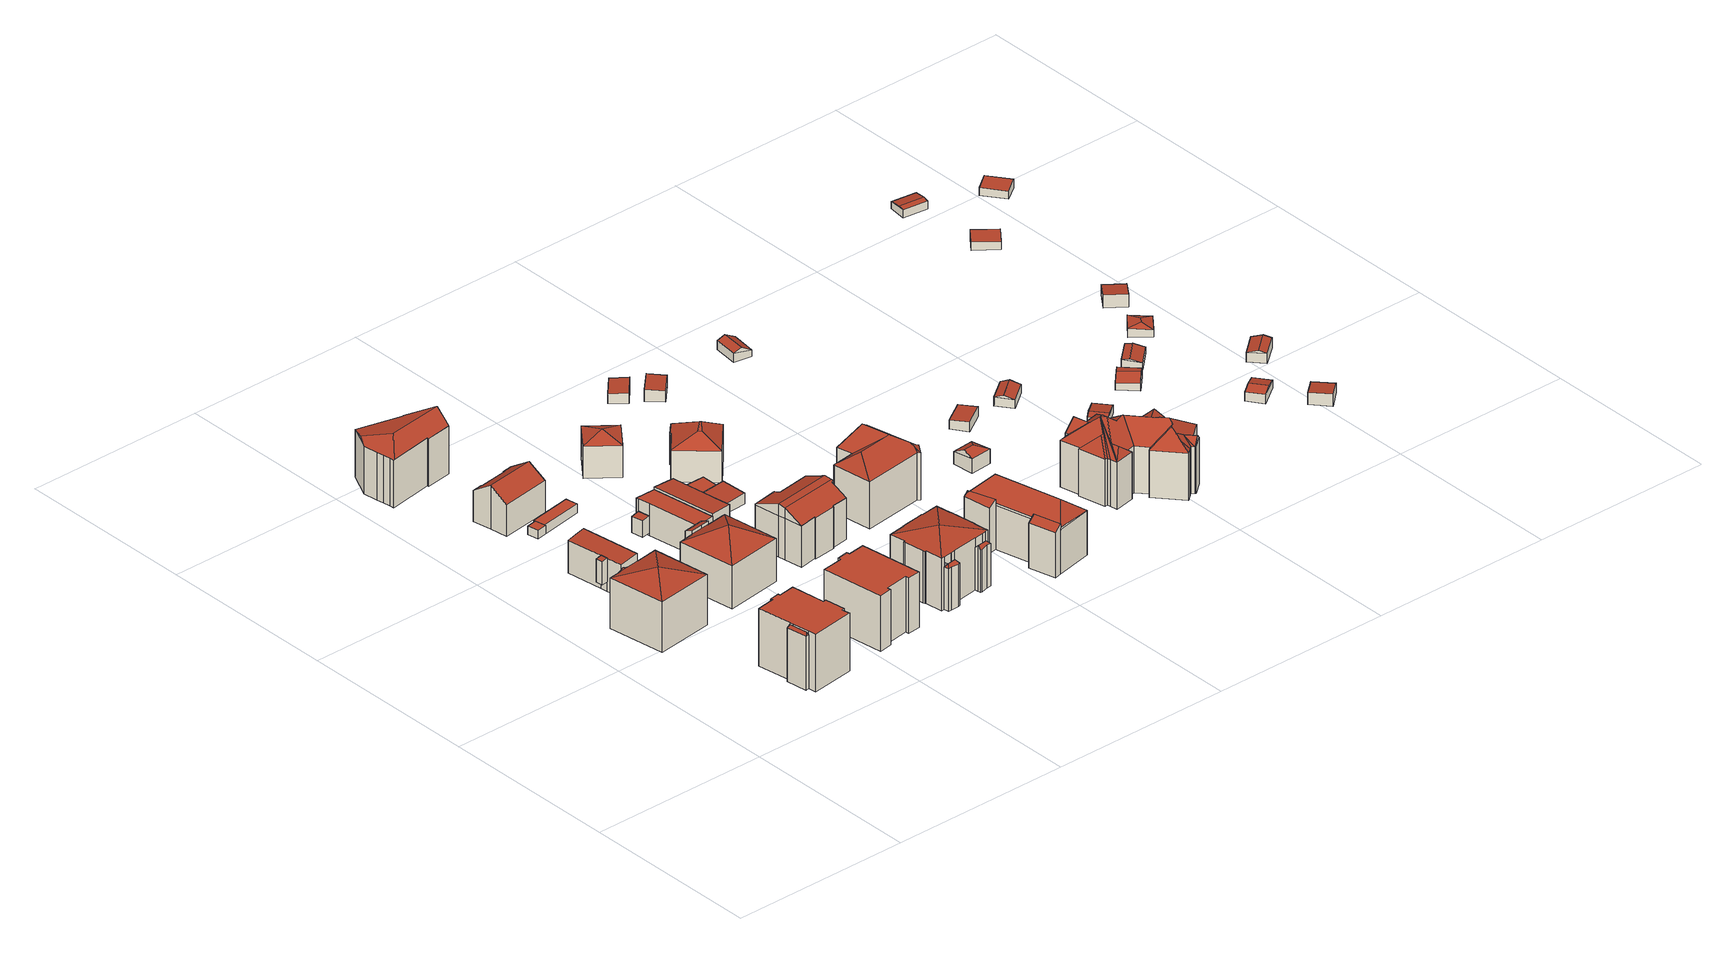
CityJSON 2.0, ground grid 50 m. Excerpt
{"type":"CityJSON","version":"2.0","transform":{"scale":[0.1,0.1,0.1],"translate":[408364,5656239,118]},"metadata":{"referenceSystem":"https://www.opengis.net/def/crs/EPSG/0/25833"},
"CityObjects":{
"building1":{"type":"Building","attributes":{"Gemeindeschluessel":14612000,"Geometrietyp2DReferenz":"3000","function":"31001_9998","roofType":"9999"},"children":["building1-1","building1-2"]},
"building1-1":{"type":"BuildingPart","attributes":{"Dachtyp_tdc":"tdcGableRoof","Dachneigung":21.93,"QualitaetDacherkennung":51,"Geometrietyp2DReferenz":"3000","measuredHeight":12.74,"roofType":"3100"},"parents":["building1"],"geometry":[{"type":"MultiSurface","lod":"2","boundaries":[[[0,1,2,3]],[[1,4,5,2]],[[6,0,3,7]],[[6,8,9,0]],[[10,9,8,11]],[[1,10,11,4]],[[0,9,10,1]],[[3,2,5,7]]],"semantics":{"surfaces":[{"type":"WallSurface"},{"type":"RoofSurface"},{"type":"GroundSurface"}],"values":[0,0,0,1,1,0,0,2]}}]},
"building1-2":{"type":"BuildingPart","attributes":{"Dachtyp_tdc":"tdcTentRoof","Dachneigung":17.11,"QualitaetDacherkennung":74,"Geometrietyp2DReferenz":"3000","measuredHeight":16.46,"roofType":"3500"},"parents":["building1"],"geometry":[{"type":"MultiSurface","lod":"2","boundaries":[[[12,13,14,15]],[[13,16,6,7,14]],[[17,5,4,11]],[[17,18,19,5]],[[18,20,21,19]],[[20,12,15,21]],[[12,20,22]],[[13,12,22]],[[18,17,16,13,22]],[[20,18,22]],[[15,14,7,5,19,21]]],"semantics":{"surfaces":[{"type":"WallSurface"},{"type":"RoofSurface"},{"type":"GroundSurface"}],"values":[0,0,0,0,0,0,1,1,1,1,2]}}]},
"building2":{"type":"Building","attributes":{"Gemeindeschluessel":14612000,"Geometrietyp2DReferenz":"3000","function":"31001_9998","roofType":"9999"},"children":["building2-1","building2-2"]},
"building2-1":{"type":"BuildingPart","attributes":{"Dachtyp_tdc":"tdcFreeFormRoof","Dachneigung":64.27,"QualitaetDacherkennung":34,"Geometrietyp2DReferenz":"3000","measuredHeight":15.77,"roofType":"5000"},"parents":["building2"],"geometry":[{"type":"MultiSurface","lod":"2","boundaries":[[[23,24,25,26]],[[24,27,28,25]],[[27,29,30,28]],[[31,29,27]],[[32,31,27,24]],[[32,24,23]],[[31,32,23,29]],[[26,25,28,30]]],"semantics":{"surfaces":[{"type":"WallSurface"},{"type":"RoofSurface"},{"type":"GroundSurface"}],"values":[0,0,0,1,1,1,1,2]}}]},
"building2-2":{"type":"BuildingPart","attributes":{"Dachtyp_tdc":"tdcPolyFlatRoof","Dachneigung":0,"QualitaetDacherkennung":75,"Geometrietyp2DReferenz":"3000","measuredHeight":15.92,"roofType":"1000"},"parents":["building2"],"geometry":[{"type":"MultiSurface","lod":"2","boundaries":[[[33,34,23,26,35]],[[36,37,38,30,29]],[[37,39,40,38]],[[39,41,42,40]],[[41,43,44,42]],[[43,45,46,44]],[[45,47,48,46]],[[47,49,50,48]],[[49,51,52,50]],[[51,53,54,52]],[[53,55,56,54]],[[55,57,58,56]],[[57,33,35,58]],[[57,55,53,51,49,47,45,43,41,39,37,36,34,33]],[[35,26,30,38,40,42,44,46,48,50,52,54,56,58]]],"semantics":{"surfaces":[{"type":"WallSurface"},{"type":"RoofSurface"},{"type":"GroundSurface"}],"values":[0,0,0,0,0,0,0,0,0,0,0,0,0,1,2]}}]},
"building3":{"type":"Building","attributes":{"Dachtyp_tdc":"tdcPolyFlatRoof","Gemeindeschluessel":14612000,"Dachneigung":4.32,"QualitaetDacherkennung":67,"Geometrietyp2DReferenz":"3000","measuredHeight":6.56,"function":"31001_9998","roofType":"2100"},"geometry":[{"type":"Solid","lod":"2","boundaries":[[[[59,60,61,62]],[[60,63,64,61]],[[63,65,66,64]],[[65,59,62,66]],[[65,63,60,59]],[[62,61,64,66]]]],"semantics":{"surfaces":[{"type":"WallSurface"},{"type":"RoofSurface"},{"type":"GroundSurface"}],"values":[[0,0,0,0,1,2]]}}]},
"building4":{"type":"Building","attributes":{"Dachtyp_tdc":"tdcPolyFlatRoof","Gemeindeschluessel":14612000,"Dachneigung":4.08,"QualitaetDacherkennung":69,"Geometrietyp2DReferenz":"3000","measuredHeight":9.51,"function":"31001_9998","roofType":"2100"},"geometry":[{"type":"Solid","lod":"2","boundaries":[[[[67,68,69,70]],[[68,71,72,69]],[[68,67,73,74,75,76,71]],[[72,77,78,79,80,70,69]],[[71,76,77,72]],[[76,75,78,77]],[[75,74,79,78]],[[74,73,80,79]],[[73,67,70,80]]]],"semantics":{"surfaces":[{"type":"WallSurface"},{"type":"RoofSurface"},{"type":"GroundSurface"}],"values":[[0,0,1,2,0,0,0,0,0]]}}]},
"building5":{"type":"Building","attributes":{"Gemeindeschluessel":14612000,"Geometrietyp2DReferenz":"3000","function":"31001_9998","roofType":"9999"},"children":["building5-1","building5-2"]},
"building5-1":{"type":"BuildingPart","attributes":{"Dachtyp_tdc":"tdcTentRoof","Dachneigung":27.51,"QualitaetDacherkennung":74,"Geometrietyp2DReferenz":"3000","measuredHeight":16.14,"roofType":"3500"},"parents":["building5"],"geometry":[{"type":"MultiSurface","lod":"2","boundaries":[[[81,82,83,84]],[[82,85,86,83]],[[85,87,88,86]],[[87,89,90,88]],[[89,91,92,90]],[[91,93,94,92]],[[87,85,95]],[[89,87,95]],[[91,89,95]],[[85,82,81,93,91,95]],[[84,83,86,88,90,92,94]]],"semantics":{"surfaces":[{"type":"WallSurface"},{"type":"RoofSurface"},{"type":"GroundSurface"}],"values":[0,0,0,0,0,0,1,1,1,1,2]}}]},
"building5-2":{"type":"BuildingPart","attributes":{"Dachtyp_tdc":"tdcPolyFlatRoof","Dachneigung":25.12,"QualitaetDacherkennung":38,"Geometrietyp2DReferenz":"3000","measuredHeight":13.04,"roofType":"2100"},"parents":["building5"],"geometry":[{"type":"MultiSurface","lod":"2","boundaries":[[[96,97,81,84,98]],[[99,94,93]],[[99,100,101,94]],[[100,96,98,101]],[[100,99,97,96]],[[98,84,94,101]]],"semantics":{"surfaces":[{"type":"WallSurface"},{"type":"RoofSurface"},{"type":"GroundSurface"}],"values":[0,0,0,0,1,2]}}]},
"building6":{"type":"Building","attributes":{"Gemeindeschluessel":14612000,"Dachneigung":90,"Dachorientierung":0,"MittlereTraufHoehe":126.78,"QualitaetDacherkennung":100,"ObjektHoehe":2.37,"BodenHoehe":124.4,"Geometrietyp2DReferenz":"3000","AbsoluteHoehe":126.78,"Dachflaeche":8.88,"measuredHeight":2.37,"function":"31001_9998","roofType":"1000","storeysAboveGround":1},"geometry":[{"type":"MultiSurface","lod":"2","boundaries":[[[102,103,104,105]],[[103,106,107,104]],[[106,108,109,107]],[[108,110,111,109]],[[110,102,105,111]],[[110,108,106,103,102]],[[105,104,107,109,111]]],"semantics":{"surfaces":[{"type":"WallSurface"},{"type":"RoofSurface"},{"type":"GroundSurface"}],"values":[0,0,0,0,0,1,2]}}]},
"building7":{"type":"Building","attributes":{"Dachtyp_tdc":"tdcPolyFlatRoof","Gemeindeschluessel":14612000,"Dachneigung":0,"QualitaetDacherkennung":62,"Geometrietyp2DReferenz":"3000","measuredHeight":15.43,"function":"31001_9998","roofType":"1000"},"geometry":[{"type":"Solid","lod":"2","boundaries":[[[[112,113,114,115]],[[113,116,117,114]],[[116,118,119,117]],[[118,120,121,119]],[[120,122,123,121]],[[122,124,125,123]],[[124,126,127,125]],[[126,128,129,127]],[[128,130,131,129]],[[130,132,133,131]],[[132,134,135,133]],[[134,112,115,135]],[[134,132,130,128,126,124,122,120,118,116,113,112]],[[115,114,117,119,121,123,125,127,129,131,133,135]]]],"semantics":{"surfaces":[{"type":"WallSurface"},{"type":"RoofSurface"},{"type":"GroundSurface"}],"values":[[0,0,0,0,0,0,0,0,0,0,0,0,1,2]]}}]},
"building8":{"type":"Building","attributes":{"Dachtyp_tdc":"tdcGableRoof","Gemeindeschluessel":14612000,"Dachneigung":33.76,"QualitaetDacherkennung":76,"Geometrietyp2DReferenz":"3000","measuredHeight":12.05,"function":"31001_9998","roofType":"3100"},"geometry":[{"type":"Solid","lod":"2","boundaries":[[[[136,137,138,139]],[[137,140,141,138]],[[140,142,143,141]],[[142,144,145,143]],[[144,146,147,145]],[[146,148,149,147]],[[148,150,151,149]],[[150,152,153,151]],[[152,154,155,153]],[[154,136,139,155]],[[150,148,146,144,142,140,137,136]],[[136,154,152,150]],[[139,138,141,143,145,147,149,151,153,155]]]],"semantics":{"surfaces":[{"type":"WallSurface"},{"type":"RoofSurface"},{"type":"GroundSurface"}],"values":[[0,0,0,0,0,0,0,0,0,0,1,1,2]]}}]},
"building9":{"type":"Building","attributes":{"Dachtyp_tdc":"tdcFreeFormRoof","Gemeindeschluessel":14612000,"Dachneigung":15.65,"QualitaetDacherkennung":25,"Geometrietyp2DReferenz":"3000","measuredHeight":16.2,"function":"31001_9998","roofType":"5000"},"geometry":[{"type":"Solid","lod":"2","boundaries":[[[[156,157,158,159]],[[157,160,161,158]],[[160,162,163,161]],[[162,164,165,163]],[[164,166,167,165]],[[166,168,169,167]],[[168,170,171,169]],[[170,172,173,171]],[[172,174,175,173]],[[174,176,177,175]],[[176,178,179,177]],[[178,156,159,179]],[[180,157,156,178,176,174,181,182]],[[170,183,184,182,181,185]],[[186,187,188,160,180,182,184]],[[160,188,162]],[[162,188,187,164]],[[164,187,186,166]],[[166,186,184,183,168]],[[170,185,172]],[[172,185,181,174]],[[168,183,170]],[[157,180,160]],[[159,158,161,163,165,167,169,171,173,175,177,179]]]],"semantics":{"surfaces":[{"type":"WallSurface"},{"type":"RoofSurface"},{"type":"GroundSurface"}],"values":[[0,0,0,0,0,0,0,0,0,0,0,0,1,1,1,0,0,0,0,0,0,0,0,2]]}}]},
"building10":{"type":"Building","attributes":{"Gemeindeschluessel":14612000,"Dachneigung":90,"Dachorientierung":0,"MittlereTraufHoehe":126.78,"QualitaetDacherkennung":100,"ObjektHoehe":2.54,"BodenHoehe":124.23,"Geometrietyp2DReferenz":"3000","AbsoluteHoehe":126.78,"Dachflaeche":40.2,"measuredHeight":2.54,"function":"31001_9998","roofType":"1000","storeysAboveGround":1},"geometry":[{"type":"MultiSurface","lod":"2","boundaries":[[[189,190,191,192]],[[190,193,194,191]],[[193,103,195,194]],[[103,102,196,195]],[[102,197,198,196]],[[197,189,192,198]],[[197,102,103,193,190,189]],[[192,191,194,195,196,198]]],"semantics":{"surfaces":[{"type":"WallSurface"},{"type":"RoofSurface"},{"type":"GroundSurface"}],"values":[0,0,0,0,0,0,1,2]}}]},
"building11":{"type":"Building","attributes":{"Dachtyp_tdc":"tdcPolyFlatRoof","Gemeindeschluessel":14612000,"Dachneigung":7.38,"QualitaetDacherkennung":80,"Geometrietyp2DReferenz":"3000","measuredHeight":4.81,"function":"31001_9998","roofType":"2100"},"geometry":[{"type":"Solid","lod":"2","boundaries":[[[[199,200,201,202]],[[200,203,204,201]],[[203,205,206,204]],[[205,199,202,206]],[[205,203,200,199]],[[202,201,204,206]]]],"semantics":{"surfaces":[{"type":"WallSurface"},{"type":"RoofSurface"},{"type":"GroundSurface"}],"values":[[0,0,0,0,1,2]]}}]},
"building12":{"type":"Building","attributes":{"Dachtyp_tdc":"tdcPolyFlatRoof","Gemeindeschluessel":14612000,"Dachneigung":0,"QualitaetDacherkennung":84,"Geometrietyp2DReferenz":"3000","measuredHeight":8.76,"function":"31001_9998","roofType":"1000"},"geometry":[{"type":"Solid","lod":"2","boundaries":[[[[207,208,209,210]],[[208,211,212,209]],[[211,213,214,212]],[[213,215,216,214]],[[215,217,218,216]],[[217,207,210,218]],[[217,215,213,211,208,207]],[[210,209,212,214,216,218]]]],"semantics":{"surfaces":[{"type":"WallSurface"},{"type":"RoofSurface"},{"type":"GroundSurface"}],"values":[[0,0,0,0,0,0,1,2]]}}]},
"building13":{"type":"Building","attributes":{"Dachtyp_tdc":"tdcPolyFlatRoof","Gemeindeschluessel":14612000,"Dachneigung":3.29,"QualitaetDacherkennung":80,"Geometrietyp2DReferenz":"3000","measuredHeight":9.7,"function":"31001_9998","roofType":"2100"},"geometry":[{"type":"Solid","lod":"2","boundaries":[[[[219,220,221,222]],[[220,223,224,221]],[[223,225,226,224]],[[225,227,228,226]],[[227,229,230,228]],[[229,231,232,230]],[[231,233,234,232]],[[233,219,222,234]],[[233,231,229,227,225,223,220,219]],[[222,221,224,226,228,230,232,234]]]],"semantics":{"surfaces":[{"type":"WallSurface"},{"type":"RoofSurface"},{"type":"GroundSurface"}],"values":[[0,0,0,0,0,0,0,0,1,2]]}}]},
"building14":{"type":"Building","attributes":{"Gemeindeschluessel":14612000,"Dachneigung":81.36,"Dachorientierung":-178.5,"MittlereTraufHoehe":128.7,"QualitaetDacherkennung":51,"ObjektHoehe":3.09,"BodenHoehe":125.89,"Geometrietyp2DReferenz":"3000","AbsoluteHoehe":128.99,"Dachflaeche":10.01,"measuredHeight":3.09,"function":"31001_9998","roofType":"5000","storeysAboveGround":1},"geometry":[{"type":"MultiSurface","lod":"2","boundaries":[[[235,236,237,238]],[[236,239,240,237]],[[239,241,242,240]],[[241,235,238,242]],[[239,236,243]],[[235,241,244]],[[236,235,244,243]],[[241,239,243,244]],[[238,237,240,242]]],"semantics":{"surfaces":[{"type":"WallSurface"},{"type":"RoofSurface"},{"type":"GroundSurface"}],"values":[0,0,0,0,1,0,1,1,2]}}]},
"building15":{"type":"Building","attributes":{"Dachtyp_tdc":"tdcFreeFormRoof","Gemeindeschluessel":14612000,"Dachneigung":21.82,"QualitaetDacherkennung":38,"Geometrietyp2DReferenz":"3000","measuredHeight":14.6,"function":"31001_9998","roofType":"5000"},"geometry":[{"type":"Solid","lod":"2","boundaries":[[[[245,246,247,248]],[[246,249,250,247]],[[249,251,252,250]],[[251,253,254,252]],[[253,255,256,254]],[[255,257,258,256]],[[257,259,260,258]],[[259,261,262,260]],[[261,263,264,262]],[[263,265,266,264]],[[265,267,268,266]],[[267,269,270,268]],[[269,271,272,270]],[[271,273,274,272]],[[273,275,276,274]],[[275,277,278,276]],[[277,279,280,278]],[[279,281,282,280]],[[281,245,248,282]],[[283,284,285,286,287,288,289,290]],[[291,292,293,294,295,296,297,298,253,251]],[[299,290,289,296,295]],[[277,299,295,279]],[[275,290,299,277]],[[253,298,255]],[[255,298,297,257]],[[257,297,296,259]],[[259,296,289,261]],[[279,295,294,281]],[[281,294,293,245]],[[245,293,292,246]],[[246,292,291,249]],[[249,291,251]],[[273,283,290,275]],[[261,289,288,263]],[[263,288,287,265]],[[265,287,286,267]],[[267,286,285,269]],[[269,285,284,271]],[[271,284,283,273]],[[248,247,250,252,254,256,258,260,262,264,266,268,270,272,274,276,278,280,282]]]],"semantics":{"surfaces":[{"type":"WallSurface"},{"type":"RoofSurface"},{"type":"GroundSurface"}],"values":[[0,0,0,0,0,0,0,0,0,0,0,0,0,0,0,0,0,0,0,1,1,1,0,0,0,0,0,0,0,0,0,0,0,0,0,0,0,0,0,0,2]]}}]},
"building16":{"type":"Building","attributes":{"Gemeindeschluessel":14612000,"Geometrietyp2DReferenz":"3000","function":"31001_9998","roofType":"9999"},"children":["building16-1","building16-2","building16-3"]},
"building16-1":{"type":"BuildingPart","attributes":{"Dachtyp_tdc":"tdcFreeFormRoof","Dachneigung":50.46,"QualitaetDacherkennung":17,"Geometrietyp2DReferenz":"3000","measuredHeight":12.8,"roofType":"5000"},"parents":["building16"],"geometry":[{"type":"MultiSurface","lod":"2","boundaries":[[[300,301,302,303]],[[301,304,305,302]],[[304,306,307,305]],[[306,308,309,307]],[[310,300,303,311]],[[308,306,312]],[[306,304,301,300,313,312]],[[300,310,313]],[[310,308,312,313]],[[303,302,305,307,309,311]]],"semantics":{"surfaces":[{"type":"WallSurface"},{"type":"RoofSurface"},{"type":"GroundSurface"}],"values":[0,0,0,0,0,1,1,1,1,2]}}]},
"building16-2":{"type":"BuildingPart","attributes":{"Dachtyp_tdc":"tdcFreeFormRoof","Dachneigung":47.44,"QualitaetDacherkennung":18,"Geometrietyp2DReferenz":"3000","measuredHeight":12.64,"roofType":"5000"},"parents":["building16"],"geometry":[{"type":"MultiSurface","lod":"2","boundaries":[[[314,315,316,317]],[[315,318,319,316]],[[318,320,321,319]],[[320,322,323,321]],[[322,324,325,323]],[[326,314,317,327]],[[322,320,318,315,314,328]],[[314,326,328]],[[326,324,322,328]],[[317,316,319,321,323,325,327]]],"semantics":{"surfaces":[{"type":"WallSurface"},{"type":"RoofSurface"},{"type":"GroundSurface"}],"values":[0,0,0,0,0,0,1,1,1,2]}}]},
"building16-3":{"type":"BuildingPart","attributes":{"Dachtyp_tdc":"tdcTentRoof","Dachneigung":13.94,"QualitaetDacherkennung":67,"Geometrietyp2DReferenz":"3000","measuredHeight":16.52,"roofType":"3500"},"parents":["building16"],"geometry":[{"type":"MultiSurface","lod":"2","boundaries":[[[329,330,331,332]],[[330,333,334,331]],[[333,335,336,334]],[[335,337,327,336]],[[337,326,327]],[[338,325,324]],[[338,339,311,325]],[[339,310,311]],[[340,309,308]],[[340,341,342,309]],[[341,343,344,342]],[[343,345,346,344]],[[345,347,348,346]],[[347,349,350,348]],[[349,351,352,350]],[[351,353,354,352]],[[353,355,356,354]],[[355,357,358,356]],[[357,359,360,358]],[[359,361,362,360]],[[361,363,364,362]],[[363,365,366,364]],[[365,367,368,366]],[[367,369,370,368]],[[369,371,372,370]],[[371,373,374,372]],[[373,329,332,374]],[[341,340,339,338,337,335,375]],[[355,353,351,349,347,345,343,341,375]],[[369,367,365,363,361,359,357,355,375]],[[335,333,330,329,373,371,369,375]],[[332,331,334,336,327,325,311,309,342,344,346,348,350,352,354,356,358,360,362,364,366,368,370,372,374]]],"semantics":{"surfaces":[{"type":"WallSurface"},{"type":"RoofSurface"},{"type":"GroundSurface"}],"values":[0,0,0,0,0,0,0,0,0,0,0,0,0,0,0,0,0,0,0,0,0,0,0,0,0,0,0,1,1,1,1,2]}}]},
"building17":{"type":"Building","attributes":{"Dachtyp_tdc":"tdcPolyFlatRoof","Gemeindeschluessel":14612000,"Dachneigung":2.77,"QualitaetDacherkennung":96,"Geometrietyp2DReferenz":"3000","measuredHeight":2.93,"function":"31001_9998","roofType":"2100"},"geometry":[{"type":"Solid","lod":"2","boundaries":[[[[376,377,378,379]],[[377,380,381,378]],[[380,382,383,381]],[[382,376,379,383]],[[382,380,377,376]],[[379,378,381,383]]]],"semantics":{"surfaces":[{"type":"WallSurface"},{"type":"RoofSurface"},{"type":"GroundSurface"}],"values":[[0,0,0,0,1,2]]}}]},
"building18":{"type":"Building","attributes":{"Gemeindeschluessel":14612000,"Dachneigung":90,"Dachorientierung":0,"MittlereTraufHoehe":126.78,"QualitaetDacherkennung":95,"ObjektHoehe":2.39,"BodenHoehe":124.39,"Geometrietyp2DReferenz":"3000","AbsoluteHoehe":126.78,"Dachflaeche":35,"measuredHeight":2.39,"function":"31001_9998","roofType":"1000","storeysAboveGround":1},"geometry":[{"type":"MultiSurface","lod":"2","boundaries":[[[384,385,386,387]],[[385,388,389,386]],[[388,390,391,389]],[[390,384,387,391]],[[390,388,385,384]],[[387,386,389,391]]],"semantics":{"surfaces":[{"type":"WallSurface"},{"type":"RoofSurface"},{"type":"GroundSurface"}],"values":[0,0,0,0,1,2]}}]},
"building19":{"type":"Building","attributes":{"Dachtyp_tdc":"tdcTentRoof","Gemeindeschluessel":14612000,"Dachneigung":21.97,"QualitaetDacherkennung":75,"Geometrietyp2DReferenz":"3000","measuredHeight":10.7,"function":"31001_9998","roofType":"3500"},"geometry":[{"type":"Solid","lod":"2","boundaries":[[[[392,393,394,395]],[[393,396,397,394]],[[396,398,399,397]],[[398,392,395,399]],[[393,392,400]],[[396,393,400]],[[398,396,400]],[[392,398,400]],[[395,394,397,399]]]],"semantics":{"surfaces":[{"type":"WallSurface"},{"type":"RoofSurface"},{"type":"GroundSurface"}],"values":[[0,0,0,0,1,1,1,1,2]]}}]},
"building20":{"type":"Building","attributes":{"Dachtyp_tdc":"tdcCutTentRoof","Gemeindeschluessel":14612000,"Dachneigung":26.29,"QualitaetDacherkennung":56,"Geometrietyp2DReferenz":"3000","measuredHeight":11.95,"function":"31001_9998","roofType":"9999"},"geometry":[{"type":"Solid","lod":"2","boundaries":[[[[401,402,403,404]],[[402,405,406,403]],[[405,407,408,406]],[[407,409,410,408]],[[409,411,412,410]],[[411,413,414,412]],[[413,401,404,414]],[[407,405,415,416]],[[401,413,411,409,407,416,417]],[[402,401,417,418]],[[405,402,418,415]],[[418,417,416,415]],[[404,403,406,408,410,412,414]]]],"semantics":{"surfaces":[{"type":"WallSurface"},{"type":"RoofSurface"},{"type":"GroundSurface"}],"values":[[0,0,0,0,0,0,0,1,1,1,1,1,2]]}}]},
"building21":{"type":"Building","attributes":{"Gemeindeschluessel":14612000,"Geometrietyp2DReferenz":"3000","function":"31001_9998","roofType":"9999"},"children":["building21-1","building21-2","building21-3","building21-4"]},
"building21-1":{"type":"BuildingPart","attributes":{"Dachtyp_tdc":"tdcPolyFlatRoof","Dachneigung":33.22,"QualitaetDacherkennung":42,"Geometrietyp2DReferenz":"3000","measuredHeight":13.92,"roofType":"2100"},"parents":["building21"],"geometry":[{"type":"MultiSurface","lod":"2","boundaries":[[[419,420,421,422,423,424]],[[425,426,427,428,429,430]],[[426,419,424,427]],[[426,425,420,419]],[[424,423,428,427]]],"semantics":{"surfaces":[{"type":"WallSurface"},{"type":"RoofSurface"},{"type":"GroundSurface"}],"values":[0,0,0,1,2]}}]},
"building21-2":{"type":"BuildingPart","attributes":{"Dachtyp_tdc":"tdcHipRoof","Dachneigung":39.66,"QualitaetDacherkennung":63,"Geometrietyp2DReferenz":"3000","measuredHeight":16.84,"roofType":"3200"},"parents":["building21"],"geometry":[{"type":"MultiSurface","lod":"2","boundaries":[[[431,432,433]],[[431,434,435,432]],[[434,436,437,435]],[[438,429,428,439]],[[422,440,441,423]],[[440,442,443,441]],[[442,444,443]],[[445,446,447]],[[440,421,448]],[[449,440,448,447,446,450]],[[421,430,451,445,447,448]],[[438,451,430,429]],[[431,450,446,434]],[[440,449,442]],[[442,449,450,431]],[[422,421,440]],[[434,446,445,436]],[[432,435,437,439,428,423,441,443]]],"semantics":{"surfaces":[{"type":"WallSurface"},{"type":"RoofSurface"},{"type":"GroundSurface"}],"values":[0,0,0,0,0,0,0,1,1,1,1,0,0,0,0,0,0,2]}}]},
"building21-3":{"type":"BuildingPart","attributes":{"Dachtyp_tdc":"tdcFreeFormRoof","Dachneigung":51.27,"QualitaetDacherkennung":15,"Geometrietyp2DReferenz":"3000","measuredHeight":8.02,"roofType":"5000"},"parents":["building21"],"geometry":[{"type":"MultiSurface","lod":"2","boundaries":[[[444,452,453,443]],[[452,454,455,453]],[[454,433,432,455]],[[456,433,454]],[[457,456,454,452]],[[457,452,444]],[[456,457,444,433]],[[443,453,455,432]]],"semantics":{"surfaces":[{"type":"WallSurface"},{"type":"RoofSurface"},{"type":"GroundSurface"}],"values":[0,0,0,1,1,1,1,2]}}]},
"building21-4":{"type":"BuildingPart","attributes":{"Dachtyp_tdc":"tdcPolyFlatRoof","Dachneigung":34.08,"QualitaetDacherkennung":51,"Geometrietyp2DReferenz":"3000","measuredHeight":13.95,"roofType":"2100"},"parents":["building21"],"geometry":[{"type":"MultiSurface","lod":"2","boundaries":[[[458,459,460,437,436,445]],[[459,461,462,460]],[[461,463,451,438,439,462]],[[463,461,459,458]],[[437,460,462,439]]],"semantics":{"surfaces":[{"type":"WallSurface"},{"type":"RoofSurface"},{"type":"GroundSurface"}],"values":[0,0,0,1,2]}}]},
"building22":{"type":"Building","attributes":{"Dachtyp_tdc":"tdcFreeFormRoof","Gemeindeschluessel":14612000,"Dachneigung":37.27,"QualitaetDacherkennung":14,"Geometrietyp2DReferenz":"3000","measuredHeight":17.56,"function":"31001_9998","roofType":"5000"},"geometry":[{"type":"Solid","lod":"2","boundaries":[[[[464,465,466,467]],[[465,468,469,466]],[[468,470,471,469]],[[470,472,473,471]],[[472,474,475,473]],[[474,476,477,475]],[[476,478,479,477]],[[478,480,481,479]],[[480,464,467,481]],[[482,483,484,485,486,480,478]],[[482,478,476]],[[487,483,482,476,474]],[[487,474,472]],[[488,484,483,487,472,470]],[[488,470,468]],[[485,484,488,468,465]],[[486,485,465,464]],[[486,464,480]],[[467,466,469,471,473,475,477,479,481]]]],"semantics":{"surfaces":[{"type":"WallSurface"},{"type":"RoofSurface"},{"type":"GroundSurface"}],"values":[[0,0,0,0,0,0,0,0,0,1,1,1,1,1,1,1,1,1,2]]}}]},
"building23":{"type":"Building","attributes":{"Dachtyp_tdc":"tdcPolyFlatRoof","Gemeindeschluessel":14612000,"Dachneigung":3.72,"QualitaetDacherkennung":83,"Geometrietyp2DReferenz":"3000","measuredHeight":2.96,"function":"31001_9998","roofType":"2100"},"geometry":[{"type":"Solid","lod":"2","boundaries":[[[[489,490,491,492]],[[490,493,494,491]],[[493,495,496,494]],[[495,489,492,496]],[[495,493,490,489]],[[492,491,494,496]]]],"semantics":{"surfaces":[{"type":"WallSurface"},{"type":"RoofSurface"},{"type":"GroundSurface"}],"values":[[0,0,0,0,1,2]]}}]},
"building24":{"type":"Building","attributes":{"Dachtyp_tdc":"tdcPolyFlatRoof","Gemeindeschluessel":14612000,"Dachneigung":3.85,"QualitaetDacherkennung":68,"Geometrietyp2DReferenz":"3000","measuredHeight":3.25,"function":"31001_9998","roofType":"2100"},"geometry":[{"type":"Solid","lod":"2","boundaries":[[[[497,498,499,500]],[[498,501,502,499]],[[501,503,504,502]],[[503,497,500,504]],[[503,501,498,497]],[[500,499,502,504]]]],"semantics":{"surfaces":[{"type":"WallSurface"},{"type":"RoofSurface"},{"type":"GroundSurface"}],"values":[[0,0,0,0,1,2]]}}]},
"building25":{"type":"Building","attributes":{"Dachtyp_tdc":"tdcHipAndGableRoof","Gemeindeschluessel":14612000,"Dachneigung":28.86,"QualitaetDacherkennung":86,"Geometrietyp2DReferenz":"3000","measuredHeight":5.43,"function":"31001_9998","roofType":"5000"},"geometry":[{"type":"Solid","lod":"2","boundaries":[[[[505,506,507,508]],[[506,509,510,507]],[[509,511,512,510]],[[511,505,508,512]],[[509,506,513]],[[505,511,514]],[[506,505,514,513]],[[511,509,513,514]],[[508,507,510,512]]]],"semantics":{"surfaces":[{"type":"WallSurface"},{"type":"RoofSurface"},{"type":"GroundSurface"}],"values":[[0,0,0,0,1,0,1,1,2]]}}]},
"building26":{"type":"Building","attributes":{"Dachtyp_tdc":"tdcFreeFormRoof","Gemeindeschluessel":14612000,"Dachneigung":40.04,"QualitaetDacherkennung":3,"Geometrietyp2DReferenz":"3000","measuredHeight":18.93,"function":"31001_9998","roofType":"5000"},"geometry":[{"type":"Solid","lod":"2","boundaries":[[[[515,516,517,518]],[[516,519,520,517]],[[519,521,522,520]],[[521,523,524,522]],[[523,525,526,524]],[[525,527,528,526]],[[527,529,530,528]],[[529,531,532,530]],[[531,533,534,532]],[[533,535,536,534]],[[535,537,538,536]],[[537,539,540,538]],[[539,541,542,540]],[[541,543,544,542]],[[543,545,546,544]],[[545,547,548,546]],[[547,549,550,548]],[[549,551,552,550]],[[551,553,554,552]],[[553,555,556,554]],[[555,557,558,556]],[[557,559,560,558]],[[559,561,562,560]],[[561,563,564,562]],[[563,565,566,564]],[[565,567,568,566]],[[567,569,570,568]],[[569,571,572,570]],[[571,573,574,572]],[[573,575,576,574]],[[575,515,518,576]],[[577,575,573]],[[578,579,580,577,573,571]],[[578,581,582]],[[578,583,581]],[[578,567,583]],[[578,569,567]],[[569,578,571]],[[584,583,567]],[[584,567,565]],[[583,584,565,563]],[[585,586,587,581,583,563,561]],[[588,589,590,591,585,561,559]],[[592,588,559,557]],[[593,594,592,557,555]],[[593,555,553]],[[595,594,593,553,551]],[[596,549,547]],[[595,549,596]],[[549,595,551]],[[596,547,545]],[[594,595,596,545,543]],[[589,588,592,594,543,541]],[[597,590,589,541,539]],[[598,597,539,537]],[[598,537,535]],[[591,590,597,598,535,533]],[[586,585,591,533,531]],[[587,586,531,529]],[[582,581,587,529,527]],[[599,579,578,582,527,525]],[[600,601,599,525,523]],[[600,523,521]],[[601,600,521,519]],[[599,601,519,516]],[[580,579,599,516,515]],[[577,580,515,575]],[[518,517,520,522,524,526,528,530,532,534,536,538,540,542,544,546,548,550,552,554,556,558,560,562,564,566,568,570,572,574,576]]]],"semantics":{"surfaces":[{"type":"WallSurface"},{"type":"RoofSurface"},{"type":"GroundSurface"}],"values":[[0,0,0,0,0,0,0,0,0,0,0,0,0,0,0,0,0,0,0,0,0,0,0,0,0,0,0,0,0,0,0,1,1,1,1,1,1,1,1,1,1,1,1,1,1,1,1,1,1,1,0,1,1,1,1,0,1,1,1,1,1,1,0,1,1,1,1,2]]}}]},
"building27":{"type":"Building","attributes":{"Dachtyp_tdc":"tdcPolyFlatRoof","Gemeindeschluessel":14612000,"Dachneigung":3.83,"QualitaetDacherkennung":56,"Geometrietyp2DReferenz":"3000","measuredHeight":2.84,"function":"31001_9998","roofType":"2100"},"geometry":[{"type":"Solid","lod":"2","boundaries":[[[[602,603,604,605]],[[603,606,607,604]],[[606,608,609,607]],[[608,602,605,609]],[[608,606,603,602]],[[605,604,607,609]]]],"semantics":{"surfaces":[{"type":"WallSurface"},{"type":"RoofSurface"},{"type":"GroundSurface"}],"values":[[0,0,0,0,1,2]]}}]},
"building28":{"type":"Building","attributes":{"Dachtyp_tdc":"tdcGableRoof","Gemeindeschluessel":14612000,"Dachneigung":28.33,"QualitaetDacherkennung":75,"Geometrietyp2DReferenz":"3000","measuredHeight":3.4,"function":"31001_9998","roofType":"3100"},"geometry":[{"type":"Solid","lod":"2","boundaries":[[[[610,611,612,613]],[[611,614,615,612]],[[614,616,617,615]],[[616,610,613,617]],[[614,611,618]],[[610,616,619]],[[611,610,619,618]],[[616,614,618,619]],[[613,612,615,617]]]],"semantics":{"surfaces":[{"type":"WallSurface"},{"type":"RoofSurface"},{"type":"GroundSurface"}],"values":[[0,0,0,0,0,0,1,1,2]]}}]},
"building29":{"type":"Building","attributes":{"Dachtyp_tdc":"tdcGableRoof","Gemeindeschluessel":14612000,"Dachneigung":17.58,"QualitaetDacherkennung":73,"Geometrietyp2DReferenz":"3000","measuredHeight":3.22,"function":"31001_9998","roofType":"3100"},"geometry":[{"type":"Solid","lod":"2","boundaries":[[[[620,621,622,623]],[[621,624,625,622]],[[624,626,627,625]],[[626,620,623,627]],[[624,621,628]],[[620,626,629]],[[621,620,629,628]],[[626,624,628,629]],[[623,622,625,627]]]],"semantics":{"surfaces":[{"type":"WallSurface"},{"type":"RoofSurface"},{"type":"GroundSurface"}],"values":[[0,0,0,0,0,0,1,1,2]]}}]},
"building30":{"type":"Building","attributes":{"Dachtyp_tdc":"tdcGableRoof","Gemeindeschluessel":14612000,"Dachneigung":10.29,"QualitaetDacherkennung":48,"Geometrietyp2DReferenz":"3000","measuredHeight":3.21,"function":"31001_9998","roofType":"3100"},"geometry":[{"type":"Solid","lod":"2","boundaries":[[[[630,631,632,633]],[[631,634,635,632]],[[634,636,637,635]],[[636,630,633,637]],[[634,631,638]],[[630,636,639]],[[631,630,639,638]],[[636,634,638,639]],[[633,632,635,637]]]],"semantics":{"surfaces":[{"type":"WallSurface"},{"type":"RoofSurface"},{"type":"GroundSurface"}],"values":[[0,0,0,0,0,0,1,1,2]]}}]},
"building31":{"type":"Building","attributes":{"Dachtyp_tdc":"tdcGableRoof","Gemeindeschluessel":14612000,"Dachneigung":17,"QualitaetDacherkennung":76,"Geometrietyp2DReferenz":"3000","measuredHeight":3.02,"function":"31001_9998","roofType":"3100"},"geometry":[{"type":"Solid","lod":"2","boundaries":[[[[640,641,642,643]],[[641,644,645,642]],[[644,646,647,645]],[[646,640,643,647]],[[644,641,648]],[[640,646,649]],[[641,640,649,648]],[[646,644,648,649]],[[643,642,645,647]]]],"semantics":{"surfaces":[{"type":"WallSurface"},{"type":"RoofSurface"},{"type":"GroundSurface"}],"values":[[0,0,0,0,0,0,1,1,2]]}}]},
"building32":{"type":"Building","attributes":{"Dachtyp_tdc":"tdcGableRoof","Gemeindeschluessel":14612000,"Dachneigung":16.81,"QualitaetDacherkennung":67,"Geometrietyp2DReferenz":"3000","measuredHeight":2.81,"function":"31001_9998","roofType":"3100"},"geometry":[{"type":"Solid","lod":"2","boundaries":[[[[650,651,652,653]],[[651,654,655,652]],[[654,656,657,655]],[[656,650,653,657]],[[654,651,658]],[[650,656,659]],[[651,650,659,658]],[[656,654,658,659]],[[653,652,655,657]]]],"semantics":{"surfaces":[{"type":"WallSurface"},{"type":"RoofSurface"},{"type":"GroundSurface"}],"values":[[0,0,0,0,0,0,1,1,2]]}}]},
"building33":{"type":"Building","attributes":{"Dachtyp_tdc":"tdcGableRoof","Gemeindeschluessel":14612000,"Dachneigung":13.73,"QualitaetDacherkennung":64,"Geometrietyp2DReferenz":"3000","measuredHeight":3.28,"function":"31001_9998","roofType":"3100"},"geometry":[{"type":"Solid","lod":"2","boundaries":[[[[660,661,662,663]],[[661,664,665,662]],[[664,666,667,665]],[[666,660,663,667]],[[664,661,668]],[[660,666,669]],[[661,660,669,668]],[[666,664,668,669]],[[663,662,665,667]]]],"semantics":{"surfaces":[{"type":"WallSurface"},{"type":"RoofSurface"},{"type":"GroundSurface"}],"values":[[0,0,0,0,0,0,1,1,2]]}}]},
"building34":{"type":"Building","attributes":{"Dachtyp_tdc":"tdcPolyFlatRoof","Gemeindeschluessel":14612000,"Dachneigung":6.94,"QualitaetDacherkennung":61,"Geometrietyp2DReferenz":"3000","measuredHeight":3.39,"function":"31001_9998","roofType":"2100"},"geometry":[{"type":"Solid","lod":"2","boundaries":[[[[670,671,672,673]],[[671,674,675,672]],[[674,676,677,675]],[[676,670,673,677]],[[676,674,671,670]],[[673,672,675,677]]]],"semantics":{"surfaces":[{"type":"WallSurface"},{"type":"RoofSurface"},{"type":"GroundSurface"}],"values":[[0,0,0,0,1,2]]}}]},
"building35":{"type":"Building","attributes":{"Dachtyp_tdc":"tdcHipRoof","Gemeindeschluessel":14612000,"Dachneigung":10.12,"QualitaetDacherkennung":56,"Geometrietyp2DReferenz":"3000","measuredHeight":3.08,"function":"31001_9998","roofType":"3200"},"geometry":[{"type":"Solid","lod":"2","boundaries":[[[[678,679,680,681]],[[679,682,683,680]],[[682,684,685,683]],[[684,678,681,685]],[[682,679,686]],[[678,684,687]],[[679,678,687,686]],[[684,682,686,687]],[[681,680,683,685]]]],"semantics":{"surfaces":[{"type":"WallSurface"},{"type":"RoofSurface"},{"type":"GroundSurface"}],"values":[[0,0,0,0,1,1,1,1,2]]}}]},
"building36":{"type":"Building","attributes":{"Dachtyp_tdc":"tdcGableRoof","Gemeindeschluessel":14612000,"Dachneigung":15.58,"QualitaetDacherkennung":69,"Geometrietyp2DReferenz":"3000","measuredHeight":3.36,"function":"31001_9998","roofType":"3100"},"geometry":[{"type":"Solid","lod":"2","boundaries":[[[[688,689,690,691]],[[689,692,693,690]],[[692,694,695,693]],[[694,688,691,695]],[[692,689,696]],[[688,694,697]],[[689,688,697,696]],[[694,692,696,697]],[[691,690,693,695]]]],"semantics":{"surfaces":[{"type":"WallSurface"},{"type":"RoofSurface"},{"type":"GroundSurface"}],"values":[[0,0,0,0,0,0,1,1,2]]}}]},
"building37":{"type":"Building","attributes":{"Dachtyp_tdc":"tdcPolyFlatRoof","Gemeindeschluessel":14612000,"Dachneigung":8.4,"QualitaetDacherkennung":58,"Geometrietyp2DReferenz":"3000","measuredHeight":3.56,"function":"31001_9998","roofType":"2100"},"geometry":[{"type":"Solid","lod":"2","boundaries":[[[[698,699,700,701]],[[699,702,703,700]],[[702,704,705,703]],[[704,698,701,705]],[[704,702,699,698]],[[701,700,703,705]]]],"semantics":{"surfaces":[{"type":"WallSurface"},{"type":"RoofSurface"},{"type":"GroundSurface"}],"values":[[0,0,0,0,1,2]]}}]},
"building38":{"type":"Building","attributes":{"Dachtyp_tdc":"tdcPolyFlatRoof","Gemeindeschluessel":14612000,"Dachneigung":3.67,"QualitaetDacherkennung":76,"Geometrietyp2DReferenz":"3000","measuredHeight":2.61,"function":"31001_9998","roofType":"2100"},"geometry":[{"type":"Solid","lod":"2","boundaries":[[[[706,707,708,709]],[[707,710,711,708]],[[710,712,713,711]],[[712,706,709,713]],[[712,710,707,706]],[[709,708,711,713]]]],"semantics":{"surfaces":[{"type":"WallSurface"},{"type":"RoofSurface"},{"type":"GroundSurface"}],"values":[[0,0,0,0,1,2]]}}]},
"building39":{"type":"Building","attributes":{"Dachtyp_tdc":"tdcGableRoof","Gemeindeschluessel":14612000,"Dachneigung":10.14,"QualitaetDacherkennung":67,"Geometrietyp2DReferenz":"3000","measuredHeight":2.53,"function":"31001_9998","roofType":"3100"},"geometry":[{"type":"Solid","lod":"2","boundaries":[[[[714,715,716,717]],[[715,718,719,716]],[[718,720,721,719]],[[720,714,717,721]],[[718,715,722]],[[714,720,723]],[[715,714,723,722]],[[720,718,722,723]],[[717,716,719,721]]]],"semantics":{"surfaces":[{"type":"WallSurface"},{"type":"RoofSurface"},{"type":"GroundSurface"}],"values":[[0,0,0,0,0,0,1,1,2]]}}]},
"building40":{"type":"Building","attributes":{"Dachtyp_tdc":"tdcPolyFlatRoof","Gemeindeschluessel":14612000,"Dachneigung":4.32,"QualitaetDacherkennung":84,"Geometrietyp2DReferenz":"3000","measuredHeight":2.49,"function":"31001_9998","roofType":"2100"},"geometry":[{"type":"Solid","lod":"2","boundaries":[[[[724,725,726,727]],[[725,728,729,726]],[[728,730,731,729]],[[730,724,727,731]],[[730,728,725,724]],[[727,726,729,731]]]],"semantics":{"surfaces":[{"type":"WallSurface"},{"type":"RoofSurface"},{"type":"GroundSurface"}],"values":[[0,0,0,0,1,2]]}}]}
},
"vertices":[
[36,554,227],[96,562,227],[96,562,112],[36,554,112],[99,543,227],[99,543,112],[38,535,227],[38,535,112],[69,539,240],[67,558,240],[96,562,228],[99,543,228],
[23,370,252],[1,530,252],[1,530,112],[23,370,112],[38,535,252],[99,543,252],[160,551,252],[160,551,112],[182,391,252],[182,391,112],[91,461,277],
[179,28,258],[170,27,258],[170,27,109],[179,28,109],[162,85,258],[162,85,109],[171,86,258],[171,86,109],[167,81,267],[174,32,267],
[182,6,269],[179,28,269],[182,6,109],[171,86,269],[157,180,269],[157,180,109],[206,187,269],[206,187,109],[205,193,269],[205,193,109],[232,197,269],[232,197,109],[233,191,269],[233,191,109],[278,197,269],[278,197,109],[291,103,269],[291,103,109],[299,104,269],[299,104,109],[307,47,269],[307,47,109],[299,45,269],[299,45,109],[303,23,269],[303,23,109],
[132,689,176],[115,687,174],[115,687,110],[132,689,110],[113,706,174],[113,706,110],[130,708,176],[130,708,110],
[173,819,179],[195,653,179],[195,653,84],[173,819,84],[138,646,175],[138,646,84],[151,815,178],[116,809,175],[130,708,175],[132,689,175],[132,689,84],[130,708,84],[116,809,84],[151,815,84],
[348,576,232],[400,583,232],[400,583,112],[348,576,112],[407,584,232],[407,584,112],[428,426,232],[428,426,112],[271,404,231],[271,404,112],[250,564,231],[250,564,112],[291,569,232],[291,569,112],[340,495,273],
[345,597,233],[348,576,242],[345,597,112],[291,569,242],[288,589,233],[288,589,112],
[205,1026,88],[210,998,88],[210,998,64],[205,1026,64],[210,995,88],[210,995,64],[182,990,88],[182,990,64],[177,1021,88],[177,1021,64],
[477,231,265],[479,223,265],[479,223,111],[477,231,111],[525,229,265],[525,229,111],[548,55,265],[548,55,111],[512,51,265],[512,51,111],[511,61,265],[511,61,111],[446,52,265],[446,52,111],[448,42,265],[448,42,111],[411,37,265],[411,37,111],[388,211,265],[388,211,111],[446,218,265],[446,218,111],[445,226,265],[445,226,111],
[138,1108,175],[130,1161,139],[130,1161,54],[138,1108,54],[158,1165,139],[158,1165,54],[159,1162,141],[159,1162,54],[238,1173,141],[238,1173,54],[238,1177,139],[238,1177,54],[267,1182,138],[267,1182,54],[275,1128,175],[275,1128,54],[282,1079,142],[282,1079,54],[145,1059,142],[145,1059,54],
[28,1388,180],[23,1426,180],[23,1426,48],[28,1388,48],[57,1496,180],[57,1496,48],[161,1445,180],[161,1445,48],[163,1447,180],[163,1447,48],[235,1412,180],[235,1412,48],[230,1361,180],[230,1361,48],[158,1350,180],[158,1350,48],[157,1354,180],[157,1354,48],[35,1335,180],[35,1335,48],[34,1347,180],[34,1347,48],[31,1366,180],[31,1366,48],[37,1455,190],[36,1335,181],[80,1388,210],[230,1361,181],[235,1408,210],[157,1354,182],[235,1412,209],[163,1447,197],[161,1445,197],
[322,1050,88],[323,1044,88],[323,1044,62],[322,1050,62],[328,1017,88],[328,1017,62],[210,998,62],[205,1026,62],[204,1031,88],[204,1031,62],
[367,807,138],[344,803,135],[344,803,90],[367,807,90],[339,836,135],[339,836,90],[362,839,138],[362,839,90],
[367,807,172],[362,839,172],[362,839,84],[367,807,84],[361,846,172],[361,846,84],[417,846,172],[417,846,84],[442,666,172],[442,666,84],[388,659,172],[388,659,84],
[498,698,176],[502,675,176],[502,675,82],[498,698,82],[442,666,179],[442,666,82],[417,846,179],[417,846,82],[462,847,177],[462,847,82],[478,848,176],[478,848,82],[479,842,176],[479,842,82],[494,730,176],[494,730,82],
[425,846,107],[426,874,107],[426,874,79],[425,846,79],[463,873,107],[463,873,79],[462,847,107],[462,847,79],[444,856,110],[444,847,110],
[671,505,221],[678,461,221],[678,461,107],[671,505,107],[630,455,221],[630,455,107],[630,452,221],[630,452,107],[567,444,221],[567,444,107],[567,447,221],[567,447,107],[519,439,221],[519,439,107],[512,489,221],[512,489,107],[509,509,221],[509,509,107],[499,581,221],[499,581,107],[568,591,221],[568,591,107],[570,572,221],[570,572,107],[660,585,221],[660,585,107],[667,539,221],[667,539,107],[672,539,221],[672,539,107],[673,532,221],[673,532,107],[674,525,221],[674,525,107],[676,511,221],[676,511,107],[677,506,221],[677,506,107],[672,539,250],[667,539,250],[660,585,231],[570,572,231],[568,591,224],[499,581,224],[509,509,253],[673,532,253],[630,455,223],[678,461,222],[671,505,248],[677,506,248],[676,511,251],[512,489,251],[519,439,222],[567,447,223],[674,525,252],
[689,71,223],[684,70,222],[684,70,105],[689,71,105],[662,70,224],[662,70,105],[652,68,223],[652,68,105],[650,83,223],[650,83,105],[687,88,223],[687,88,105],[659,76,232],[680,79,233],
[800,88,223],[788,87,224],[788,87,105],[800,88,105],[767,81,222],[767,81,105],[763,81,223],[763,81,105],[762,89,232],[762,89,105],[760,98,223],[760,98,105],[798,103,223],[798,103,105],[791,94,231],
[802,147,249],[800,147,250],[800,147,105],[802,147,105],[803,121,250],[803,121,105],[805,104,250],[805,104,105],[798,103,250],[760,98,250],[687,88,250],[650,83,250],[642,82,250],[642,82,105],[636,131,250],[636,131,105],[633,131,249],[633,131,105],[632,136,249],[632,136,105],[625,193,249],[625,193,105],[624,197,249],[624,197,105],[627,197,250],[627,197,105],[621,241,250],[621,241,105],[669,247,250],[669,247,105],[669,250,249],[669,250,105],[688,252,249],[688,252,105],[715,256,249],[715,256,105],[736,259,249],[736,259,105],[736,257,250],[736,257,105],[784,262,250],[784,262,105],[790,219,250],[790,219,105],[792,219,249],[792,219,105],[713,172,270],
[630,767,110],[565,764,106],[565,764,80],[630,767,80],[562,838,106],[562,838,80],[627,840,110],[627,840,80],
[627,910,88],[627,860,88],[627,860,64],[627,910,64],[557,860,88],[557,860,64],[557,910,88],[557,910,64],
[524,1079,138],[452,1137,138],[452,1137,49],[524,1079,49],[509,1208,137],[509,1208,49],[581,1150,137],[581,1150,49],[516,1143,156],
[673,1073,139],[761,991,139],[761,991,53],[673,1073,53],[679,902,140],[679,902,53],[591,985,140],[591,985,53],[642,1040,140],[642,1040,53],[640,1043,138],[640,1043,53],[671,1075,138],[671,1075,53],[670,962,171],[662,970,171],[694,998,172],[697,995,172],
[884,278,227],[898,280,237],[898,280,232],[898,280,225],[898,280,103],[884,278,103],[916,202,242],[894,199,227],[894,199,103],[916,202,103],[916,202,225],[916,202,232],
[1038,147,225],[1038,147,103],[1038,147,173],[1061,43,225],[1061,43,103],[959,20,225],[959,20,103],[941,95,225],[941,95,103],[1005,294,225],[1005,294,103],[1031,180,225],[1031,180,103],[1031,180,173],[959,20,233],[1061,43,226],[1000,67,271],[958,251,271],[1031,180,226],[1038,147,226],[941,95,232],
[1046,183,173],[1046,183,103],[1053,151,173],[1053,151,103],[1044,156,183],[1040,176,183],
[959,20,242],[938,15,228],[938,15,103],[921,90,228],[921,90,103],[941,95,242],
[749,586,224],[815,595,224],[815,595,94],[749,586,94],[805,639,224],[805,639,94],[922,666,224],[922,666,94],[952,525,224],[952,525,94],[957,521,224],[957,521,94],[937,491,224],[937,491,94],[930,496,224],[930,496,94],[763,474,224],[763,474,94],[933,510,235],[927,520,244],[886,549,269],[884,547,268],[790,535,268],[941,518,233],[870,623,270],
[778,1417,57],[814,1383,61],[814,1383,31],[778,1417,31],[767,1332,61],[767,1332,31],[730,1366,57],[730,1366,31],
[849,1365,65],[884,1330,62],[884,1330,32],[849,1365,32],[835,1280,62],[835,1280,32],[799,1315,65],[799,1315,32],
[1116,578,112],[1176,583,112],[1176,583,77],[1116,578,77],[1181,523,117],[1181,523,77],[1121,518,117],[1121,518,77],[1149,546,131],[1119,544,131],
[1228,257,227],[1215,313,227],[1215,313,97],[1228,257,97],[1248,321,227],[1248,321,97],[1246,330,227],[1246,330,97],[1311,345,227],[1311,345,97],[1314,334,227],[1314,334,97],[1355,343,227],[1355,343,97],[1362,309,227],[1362,309,97],[1365,310,227],[1365,310,97],[1410,257,227],[1410,257,97],[1418,263,227],[1418,263,97],[1463,210,227],[1463,210,97],[1457,205,227],[1457,205,97],[1501,154,227],[1501,154,97],[1459,118,227],[1459,118,97],[1468,108,227],[1468,108,97],[1436,81,227],[1436,81,97],[1434,83,227],[1434,83,97],[1427,91,227],[1427,91,97],[1419,84,227],[1419,84,97],[1403,71,227],[1403,71,97],[1342,142,227],[1342,142,97],[1353,151,227],[1353,151,97],[1328,180,227],[1328,180,97],[1305,175,227],[1305,175,97],[1308,164,227],[1308,164,97],[1252,152,227],[1252,152,97],[1248,171,227],[1248,171,97],[1246,181,227],[1246,181,97],[1239,180,227],[1239,180,97],[1222,256,227],[1222,256,97],[1268,227,260],[1296,262,283],[1295,262,283],[1274,228,260],[1303,246,287],[1300,259,287],[1271,196,251],[1276,174,251],[1349,242,275],[1348,242,275],[1322,234,274],[1419,146,267],[1420,160,276],[1406,177,276],[1404,177,275],[1408,137,267],[1406,100,245],[1407,122,258],[1429,120,245],[1452,94,245],[1408,209,257],[1440,236,257],[1275,275,270],[1279,338,255],[1288,295,255],
[1286,756,86],[1312,714,89],[1312,714,61],[1286,756,61],[1253,677,89],[1253,677,61],[1226,719,86],[1226,719,61],
[1074,1309,52],[1083,1378,52],[1083,1378,27],[1074,1309,27],[1133,1372,45],[1133,1372,27],[1124,1302,45],[1124,1302,27],[1104,1376,61],[1095,1306,61],
[1372,726,85],[1428,767,85],[1428,767,59],[1372,726,59],[1458,727,83],[1458,727,59],[1402,685,83],[1402,685,59],[1442,749,92],[1386,707,92],
[1492,457,102],[1460,495,102],[1460,495,74],[1492,457,74],[1514,540,97],[1514,540,74],[1546,501,97],[1546,501,74],[1475,508,106],[1507,469,106],
[1663,621,96],[1705,578,96],[1705,578,70],[1663,621,70],[1663,536,90],[1663,536,70],[1620,578,90],[1620,578,70],[1687,561,101],[1645,603,101],
[1704,652,84],[1756,699,84],[1756,699,59],[1704,652,59],[1790,663,78],[1790,663,59],[1738,615,78],[1738,615,59],[1769,685,87],[1718,637,87],
[1834,287,106],[1805,328,106],[1805,328,81],[1834,287,81],[1862,368,104],[1862,368,81],[1891,327,104],[1891,327,81],[1829,344,114],[1858,303,114],
[1898,211,122],[1943,251,114],[1943,251,88],[1898,211,88],[1983,206,114],[1983,206,88],[1938,166,122],[1938,166,88],
[1814,753,76],[1852,799,76],[1852,799,51],[1814,753,51],[1898,761,71],[1898,761,51],[1860,714,71],[1860,714,51],[1861,761,82],[1849,746,82],
[2019,475,97],[1965,430,97],[1965,430,69],[2019,475,69],[1933,469,95],[1933,469,69],[1987,514,95],[1987,514,69],[1952,446,103],[2006,491,103],
[1865,898,78],[1901,946,69],[1901,946,42],[1865,898,42],[1949,910,69],[1949,910,42],[1912,862,78],[1912,862,42],
[1825,1320,41],[1856,1359,44],[1856,1359,18],[1825,1320,18],[1911,1315,44],[1911,1315,18],[1879,1276,41],[1879,1276,18],
[1815,1593,27],[1885,1584,27],[1885,1584,8],[1815,1593,8],[1878,1535,30],[1878,1535,8],[1809,1544,30],[1809,1544,8],[1880,1551,33],[1811,1560,33],
[2086,1467,36],[2045,1438,32],[2045,1438,11],[2086,1467,11],[2005,1496,32],[2005,1496,11],[2045,1525,36],[2045,1525,11]
]}
